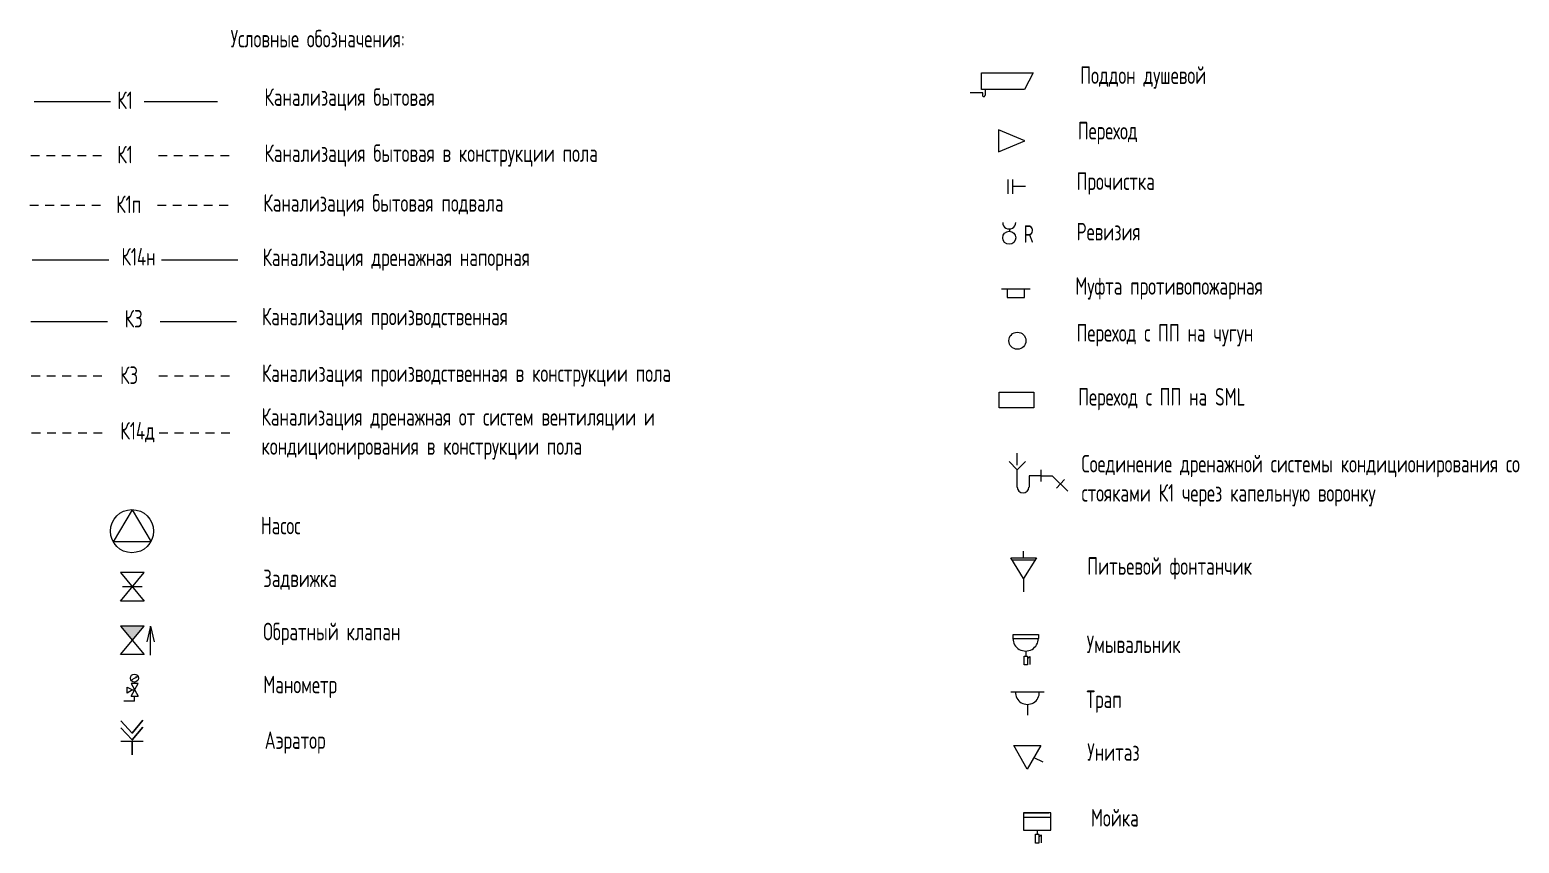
# Model space of a CAD drawing. Header units: millimetres. Extents: x -8689834 to 9419935, y -370377 to 166066.
# Drawn here: x -333066 to -307516, y -41820 to -27877 of the extents above; entities that cross this region are included whole.
import ezdxf

# ---------------------------------------------------------------- set-up
doc = ezdxf.new("R2010")
doc.units = ezdxf.units.MM
doc.header["$MEASUREMENT"] = 0
for name, color, linetype in [('PDF _0', 7, 'Continuous'), ('PDF __OBORUD', 1, 'Continuous'), ('PDF __Арматура', 7, 'Continuous'), ('PDF __ВК-В1', 5, 'Continuous'), ('PDF __ВК-переход с пл. на чуг.', 1, 'Continuous'), ('PDF __ВК-переход с ПП на  SML', 3, 'Continuous'), ('PDF __ВК-питьевой фонтанчик', 7, 'Continuous'), ('PDF __ВК-противопожарные муфты', 1, 'Continuous'), ('PDF __К14', 3, 'Continuous'), ('PDF __насос', 1, 'Continuous'), ('PDF __Санпр', 7, 'Continuous'), ('PDF __Сантехника', 7, 'Continuous'), ('PDF _TEKSTBK', 7, 'Continuous'), ('АР_Кровля дорожки', 245, 'Continuous')]:
    doc.layers.add(name, color=color, linetype=linetype)
doc.layers.add('PDF __ВК-К1', color=7, linetype='Continuous', true_color=0xb80000)
doc.layers.add('ВК_канализация', color=32, linetype='Continuous', lineweight=30)
doc.styles.add('ISOCPEUR', font='isocpeur.ttf', dxfattribs={"width": 0.7})

msp = doc.modelspace()

# ---------------------------------------------------------------- hatches: boundary and pattern name
at = {"layer": 'АР_Кровля дорожки', "lineweight": 13, "ltscale": 500, "true_color": 0x000000}
h = msp.add_hatch(color=18, dxfattribs=at)
h.dxf.hatch_style = 1
h.paths.add_polyline_path([(-331105.7, -38097.6), (-331508.5, -38097.6), (-331307.1, -38341.1)])

# ---------------------------------------------------------------- linework, layer by layer
at = {"layer": 'PDF _0', "lineweight": 13}
for points in [[(-331328.2, -39299.8), (-331207.9, -39083.4), (-331328.2, -39083.4), (-331207.9, -39299.8)], [(-331304.1, -39191.6), (-331394.3, -39245.7), (-331394.3, -39143.5), (-331304.1, -39191.6), (-331268, -39191.6)], [(-331328.2, -39299.8), (-331207.9, -39299.8)], [(-331268, -39384), (-331268, -39299.8)], [(-331268, -39384), (-331454.4, -39384)]]:
    msp.add_lwpolyline(points, dxfattribs=at)
at = {"layer": 'PDF __OBORUD', "lineweight": 13}
for points in [[(-331310.1, -39011.3), (-331268, -38993.3), (-331226, -38969.2), (-331244, -38987.3)], [(-331268, -39059.4), (-331268, -39083.4)], [(-331226, -38969.2), (-331250, -38975.2)]]:
    msp.add_lwpolyline(points, dxfattribs=at)
msp.add_circle((-331271, -38990.3), 69.1, dxfattribs=at)
at = {"layer": 'PDF __Арматура', "lineweight": 13}
for points in [[(-316448.5, -29589.2), (-316448.5, -29965.9), (-315995.5, -29779.7)], [(-331105.7, -37177.9), (-331508.5, -37177.9), (-331105.7, -37670.8), (-331508.5, -37670.8)], [(-331105.7, -38097.6), (-331508.5, -38097.6), (-331105.7, -38584.5), (-331508.5, -38584.5)]]:
    msp.add_lwpolyline(points, close=True, dxfattribs=at)
msp.add_lwpolyline([(-331135.8, -37424.4), (-331478.4, -37424.4)], dxfattribs=at)
at = {"layer": 'PDF __ВК-В1', "lineweight": 13}
msp.add_lwpolyline([(-316018.6, -36926.3), (-316018.6, -36816.3)], dxfattribs=at)
at = {"layer": 'PDF __ВК-К1', "lineweight": 13}
for points in [[(-316283.4, -30685.6), (-316283.4, -30440)], [(-316203, -30685.6), (-316203, -30440)], [(-315987.1, -30562.8), (-316203, -30562.8)], [(-316262.2, -31290.9), (-316262.2, -31329)], [(-315724.6, -35418.1), (-315724.6, -35617.1)], [(-315724.6, -35519.7), (-315923.6, -35519.7)], [(-315724.6, -35519.7), (-315525.7, -35519.7), (-315259, -35786.4)], [(-315314, -35587.4), (-315453.7, -35731.3)]]:
    msp.add_lwpolyline(points, dxfattribs=at)
at = {"layer": 'PDF __ВК-К1', "color": 244, "lineweight": 13, "true_color": 0x991b1e}
msp.add_lwpolyline([(-331123.5, -40078.1), (-331501.6, -40078.1)], dxfattribs=at)
at = {"layer": 'PDF __ВК-К1', "lineweight": 13}
msp.add_circle((-316264.3, -31441.2), 112.2, dxfattribs=at)
msp.add_arc((-316264.3, -31178.7), 112.2, 179.99999, 0.00001, dxfattribs=at)
at = {"layer": 'PDF __ВК-переход с пл. на чуг.', "lineweight": 13}
msp.add_circle((-316124.6, -33206.3), 146, dxfattribs=at)
at = {"layer": 'PDF __ВК-переход с ПП на  SML', "lineweight": 13}
msp.add_lwpolyline([(-316435.8, -34088.9), (-315843.1, -34088.9), (-315843.1, -34355.6), (-316435.8, -34355.6)], close=True, dxfattribs=at)
at = {"layer": 'PDF __ВК-питьевой фонтанчик', "lineweight": 13}
for points in [[(-316018.6, -37281.9), (-316238.7, -36926.3), (-315798.5, -36926.3), (-316018.6, -37281.9), (-316018.6, -37510.5)], [(-316217.6, -36960.2), (-315819.7, -36960.2)]]:
    msp.add_lwpolyline(points, dxfattribs=at)
at = {"layer": 'PDF __ВК-противопожарные муфты', "lineweight": 13}
for points in [[(-316397.7, -32319.5), (-316147.9, -32319.5), (-315902.4, -32319.5)], [(-316300.3, -32319.5), (-316300.3, -32467.7), (-315999.8, -32467.7), (-315999.8, -32319.5)]]:
    msp.add_lwpolyline(points, dxfattribs=at)
at = {"layer": 'PDF __К14', "lineweight": 13}
msp.add_lwpolyline([(-316126.8, -35337.7), (-316126.8, -35134.5)], dxfattribs=at)
at = {"layer": 'PDF __насос', "lineweight": 13}
for points in [[(-331310.1, -36108), (-330985.5, -36655), (-331634.7, -36655)], [(-331310.1, -36108), (-331634.7, -36655)]]:
    msp.add_lwpolyline(points, dxfattribs=at)
msp.add_circle((-331313.1, -36471.6), 369.7, dxfattribs=at)
at = {"layer": 'PDF __Санпр', "lineweight": 13}
for points in [[(-316196.5, -38310.6), (-316196.5, -38242.8), (-315760.5, -38242.8), (-315760.5, -38310.6)], [(-316196.5, -38310.6), (-315760.5, -38310.6)], [(-315980.6, -38530.7), (-315980.6, -38611.1)], [(-315951, -38657.7), (-315908.6, -38619.6), (-315908.6, -38755)], [(-316018.7, -41299.1), (-316018.7, -41595.4), (-315553.1, -41595.4), (-315553.1, -41299.1), (-316018.7, -41299.1), (-315582.7, -41299.1)], [(-316018.7, -41371.1), (-315553.1, -41371.1)], [(-315785.9, -41595.4), (-315785.9, -41667.4)], [(-315756.2, -41713.9), (-315713.9, -41675.8), (-315713.9, -41815.5)]]:
    msp.add_lwpolyline(points, dxfattribs=at)
for points in [[(-316010.2, -38611.1), (-315951, -38611.1), (-315951, -38763.5), (-316010.2, -38763.5)], [(-315815.5, -41667.4), (-315756.2, -41667.4), (-315756.2, -41819.8), (-315815.5, -41819.8)]]:
    msp.add_lwpolyline(points, close=True, dxfattribs=at)
msp.add_arc((-315982.7, -38308.5), 218, 179.99999, 0.00001, dxfattribs=at)
at = {"layer": 'PDF __Сантехника', "lineweight": 13}
for points in [[(-316740.6, -28615.6), (-315855.8, -28615.6), (-315999.8, -28899.2), (-316740.6, -28899.2)], [(-315959.4, -40549.8), (-316188, -40147.7), (-315722.4, -40147.7)]]:
    msp.add_lwpolyline(points, close=True, dxfattribs=at)
for points in [[(-316719.4, -29000.8), (-316719.4, -28958.5), (-316935.3, -28958.5)], [(-316677.1, -28899.2), (-316677.1, -29000.8)], [(-316234.6, -39224.9), (-315663.1, -39224.9)], [(-315951, -39440.8), (-315951, -39622.8)], [(-315840.9, -40350.9), (-315688.5, -40427.1)]]:
    msp.add_lwpolyline(points, dxfattribs=at)
for centre, radius, start, end in [((-316700.3, -28998.7), 23.3, 179.99995, 0.00005), ((-315953.1, -39235.5), 205.3, 177.4347, 2.5653)]:
    msp.add_arc(centre, radius, start, end, dxfattribs=at)
at = {"layer": 'PDF _TEKSTBK', "lineweight": 13}
for points in [[(-316126.8, -35418.1), (-316266.5, -35278.4)], [(-316126.8, -35718.6), (-316126.8, -35418.1), (-315982.8, -35278.4)], [(-315923.6, -35519.7), (-315923.6, -35718.6)]]:
    msp.add_lwpolyline(points, dxfattribs=at)
msp.add_arc((-316027.3, -35716.5), 99.5, 180.00001, 359.99999, dxfattribs=at)
at = {"layer": 'АР_Кровля дорожки', "color": 7, "lineweight": 13, "ltscale": 500}
for points in [[(-330998, -38594.2), (-330998, -38101.2), (-331057.9, -38366.2)], [(-330998, -38101.2), (-330932.5, -38366.2)]]:
    msp.add_lwpolyline(points, dxfattribs=at)
at = {"layer": 'АР_Кровля дорожки', "color": 244, "ltscale": 100, "true_color": 0x991b1e}
for points in [[(-331502.3, -39723.1), (-331307.7, -39931.5), (-331127.2, -39713.1)], [(-331502.3, -39841), (-331307.7, -40049.5), (-331127.2, -39831)], [(-331312.5, -40078.1), (-331312.5, -40303.8)]]:
    msp.add_lwpolyline(points, dxfattribs=at)
at = {"layer": 'ВК_канализация', "color": 244, "lineweight": 13, "true_color": 0x991b1e}
for points in [[(-332992.6, -29107.2), (-331680.4, -29107.2)], [(-331104.7, -29107.2), (-329847.4, -29107.2)]]:
    msp.add_lwpolyline(points, dxfattribs=at)
at = {"layer": 'ВК_канализация', "color": 244, "lineweight": 13, "ltscale": 500, "true_color": 0x991b1e}
for points in [[(-333047, -30030.3), (-332897.3, -30030.3)], [(-332781.3, -30030.3), (-332631.6, -30030.3)], [(-332515.7, -30030.3), (-332365.9, -30030.3)], [(-332250, -30030.3), (-332100.3, -30030.3)], [(-331984.3, -30030.3), (-331834.6, -30030.3)], [(-330858.9, -30030.3), (-330709.1, -30030.3)], [(-330593.2, -30030.3), (-330443.5, -30030.3)], [(-330327.5, -30030.3), (-330177.8, -30030.3)], [(-330061.9, -30030.3), (-329912.1, -30030.3)], [(-329796.2, -30030.3), (-329646.5, -30030.3)]]:
    msp.add_lwpolyline(points, dxfattribs=at)
at = {"layer": 'ВК_канализация', "color": 217, "lineweight": 13, "ltscale": 500, "true_color": 0x93278f}
for points in [[(-333066, -30882.8), (-332916.2, -30882.8)], [(-332800.3, -30882.8), (-332650.5, -30882.8)], [(-332534.6, -30882.8), (-332384.9, -30882.8)], [(-332268.9, -30882.8), (-332119.2, -30882.8)], [(-332003.3, -30882.8), (-331853.5, -30882.8)], [(-330877.8, -30882.8), (-330728.1, -30882.8)], [(-330612.1, -30882.8), (-330462.4, -30882.8)], [(-330346.5, -30882.8), (-330196.7, -30882.8)], [(-330080.8, -30882.8), (-329931.1, -30882.8)], [(-329815.1, -30882.8), (-329665.4, -30882.8)]]:
    msp.add_lwpolyline(points, dxfattribs=at)
at = {"layer": 'ВК_канализация', "color": 152, "lineweight": 13, "true_color": 0x2776bb}
for points in [[(-333022.5, -31819.9), (-331710.2, -31819.9)], [(-330808.5, -31819.9), (-329496.2, -31819.9)]]:
    msp.add_lwpolyline(points, dxfattribs=at)
at = {"layer": 'ВК_канализация', "color": 30, "lineweight": 13, "true_color": 0xf26722}
for points in [[(-333045.3, -32877.1), (-331732.9, -32877.1)], [(-330831.3, -32877.1), (-329518.9, -32877.1)]]:
    msp.add_lwpolyline(points, dxfattribs=at)
at = {"layer": 'ВК_канализация', "color": 30, "lineweight": 13, "ltscale": 500, "true_color": 0xf26722}
for points in [[(-333040, -33810), (-332890.2, -33810)], [(-332774.3, -33810), (-332624.6, -33810)], [(-332508.6, -33810), (-332358.9, -33810)], [(-332243, -33810), (-332093.2, -33810)], [(-331977.3, -33810), (-331827.6, -33810)], [(-330851.8, -33810), (-330702.1, -33810)], [(-330586.2, -33810), (-330436.4, -33810)], [(-330320.5, -33810), (-330170.8, -33810)], [(-330054.8, -33810), (-329905.1, -33810)], [(-329789.2, -33810), (-329639.4, -33810)]]:
    msp.add_lwpolyline(points, dxfattribs=at)
at = {"layer": 'ВК_канализация', "color": 3, "lineweight": 13, "ltscale": 500}
for points in [[(-333034.7, -34786.2), (-332884.9, -34786.2)], [(-332769, -34786.2), (-332619.3, -34786.2)], [(-332503.3, -34786.2), (-332353.6, -34786.2)], [(-332237.7, -34786.2), (-332087.9, -34786.2)], [(-331972, -34786.2), (-331822.2, -34786.2)], [(-330846.5, -34786.2), (-330696.8, -34786.2)], [(-330580.9, -34786.2), (-330431.1, -34786.2)], [(-330315.2, -34786.2), (-330165.4, -34786.2)], [(-330049.5, -34786.2), (-329899.8, -34786.2)], [(-329783.8, -34786.2), (-329634.1, -34786.2)]]:
    msp.add_lwpolyline(points, dxfattribs=at)

# ---------------------------------------------------------------- texts
at = {"layer": 'ВК_канализация', "color": 18, "lineweight": 13, "ltscale": 100, "true_color": 0x000000, "char_height": 300, "attachment_point": 4, "style": 'ISOCPEUR'}
for s, insert, width in [('Условные обозначения:', (-329620, -28028.7), 5891.51), ('Поддон душевой', (-315045.8, -28695.7), 8368.311), ('К1', (-331564.8, -29084.8), 3718.698), ('Канализация бытовая', (-329040.5, -29070.8), 5891.51), ('Переход', (-315088.1, -29646.6), 8368.311), ('К1', (-331564.8, -30015.1), 3718.698), ('Канализация бытовая в конструкции пола', (-329040.5, -30032.3), 5891.51), ('Прочистка', (-315109.2, -30512.9), 8368.311), ('К1п', (-331583.8, -30867.6), 3718.698), ('Канализация бытовая подвала', (-329059.4, -30884.8), 5891.51), ('R', (-316016.3, -31375.7), 8368.311), ('Ревизия', (-315109.2, -31337), 8368.311), ('К14н', (-331494.2, -31767.3), 3718.698), ('Канализация дренажная напорная', (-329074.3, -31816.4), 9419.386), ('Муфта противопожарная', (-315130.4, -32309), 8368.311), ('К3', (-331437.7, -32829.2), 3718.698), ('Канализация производственная', (-329085, -32832), 6956.356), ('Переход с ПП на чугун', (-315109.2, -33111.9), 8368.311), ('К3', (-331517, -33798.1), 3718.698), ('Канализация производственная в конструкции пола', (-329085, -33802.6), 8368.311), ('Переход с ПП на SML', (-315082.1, -34208.6), 8368.311), ('Канализация дренажная от систем вентиляции и кондиционирования в конструкции пола', (-329091.7, -34802.7), 9419.386), ('К14д', (-331511.7, -34774.3), 3718.698), ('Соединение дренажной системы кондиционирования со стояками К1 через капельную воронку', (-315024.7, -35605.3), 8368.311), ('Насос', (-329102.9, -36374.5), 8368.311), ('Питьевой фонтанчик', (-314925.5, -37108.4), 8368.311), ('Задвижка', (-329061.6, -37303.5), 8368.311), ('Обратный клапан', (-329061.6, -38232.5), 8368.311), ('Умывальник', (-314935.9, -38410), 8368.311), ('Манометр', (-329061.6, -39140.9), 8368.311), ('Трап', (-314941.1, -39394), 8368.311), ('Аэратор', (-329036, -40094.3), 3595.456), ('Унитаз', (-314925.7, -40256.9), 8368.311), ('Мойка', (-314864.2, -41383.9), 8368.311)]:
    msp.add_mtext(s, dxfattribs=dict(at, insert=insert, width=width))

doc.saveas('drawing.dxf')
